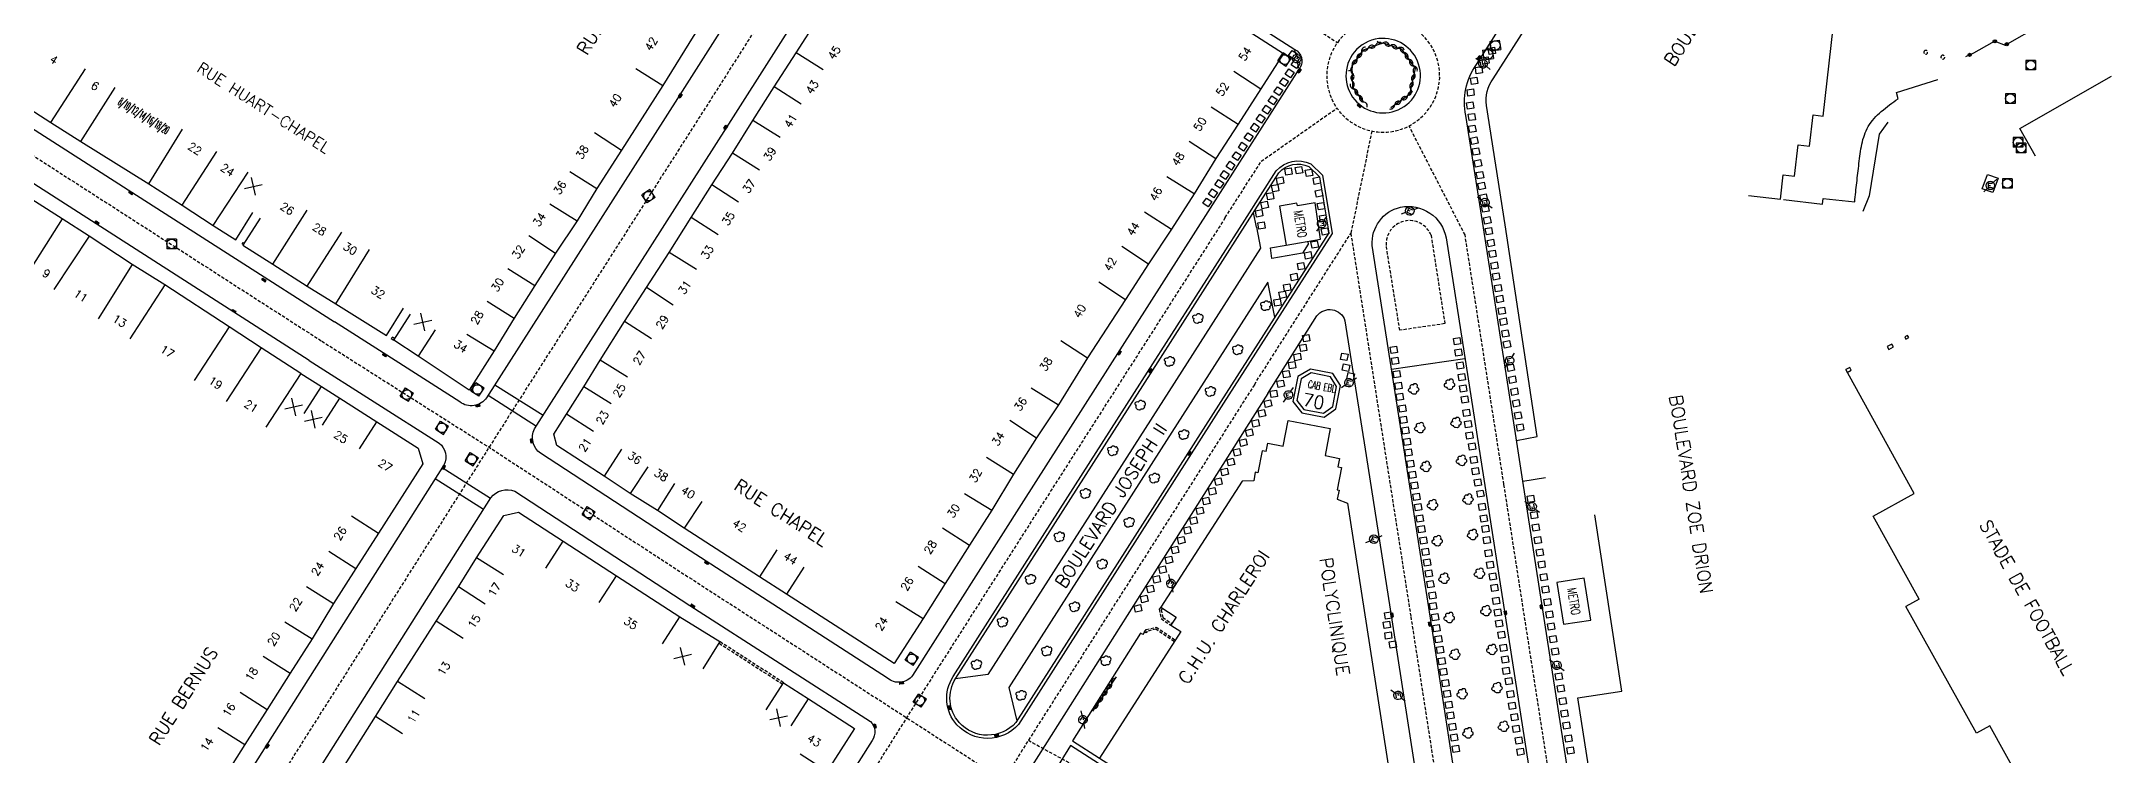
# Model space of a CAD drawing. Header units: millimetres. Extents: x 155000 to 156001, y 122000 to 123001.
# Drawn here: x 155676.6 to 156000, y 122590.5 to 122702 of the extents above; entities that cross this region are included whole.
import ezdxf
from ezdxf.enums import TextEntityAlignment as Align

# ---------------------------------------------------------------- set-up
doc = ezdxf.new("R2010")
doc.units = ezdxf.units.MM
doc.linetypes.add('DASHED', pattern=[0.75, 0.5, -0.25])
doc.layers.get('0').update_dxf_attribs({"linetype": 'CONTINUOUS'})
for name, color, linetype in [('W0001', 6, 'DASHED'), ('W0008', 7, 'CONTINUOUS'), ('W0100', 7, 'CONTINUOUS'), ('W0112', 1, 'DASHED'), ('W0300', 7, 'CONTINUOUS'), ('W0310', 3, 'CONTINUOUS'), ('W0322', 7, 'CONTINUOUS'), ('W0334', 7, 'CONTINUOUS'), ('W0400', 7, 'CONTINUOUS'), ('W0420', 7, 'CONTINUOUS'), ('W0471', 7, 'CONTINUOUS'), ('W0984', 7, 'CONTINUOUS'), ('W0989', 7, 'CONTINUOUS'), ('W0991', 7, 'CONTINUOUS'), ('W1102', 7, 'CONTINUOUS')]:
    doc.layers.add(name, color=color, linetype=linetype)
doc.styles.get("Standard").update_dxf_attribs({"font": 'romans.shx', "width": 0.85})

# ---------------------------------------------------------------- blocks, each defined once
blk = doc.blocks.new('T300')
for p, q in [((-0.8, 0.51), (-0.86, 0.34)), ((-0.86, 0.34), (-0.86, 0.17)), ((-0.86, 0.17), (-0.74, 0.06)), ((-0.69, 0.63), (-0.8, 0.51)), ((-0.8, -0.06), (-0.74, 0.06)), ((-0.74, 0.06), (-0.69, 0.11)), ((-0.57, 0.69), (-0.69, 0.63)), ((-0.46, 0.69), (-0.57, 0.69)), ((-0.29, 0.63), (-0.46, 0.69)), ((-0.29, 0.63), (-0.17, 0.74)), ((-0.23, 0.57), (-0.29, 0.63)), ((-0.17, 0.74), (-0.06, 0.8)), ((-0.06, 0.8), (0.06, 0.8)), ((0.06, 0.8), (0.23, 0.74)), ((0.23, 0.74), (0.34, 0.63)), ((0.34, 0.63), (0.4, 0.51)), ((0.46, 0.46), (0.34, 0.46)), ((0.4, 0.51), (0.4, 0.46)), ((0.57, 0.4), (0.46, 0.46)), ((0.57, 0.4), (0.69, 0.29)), ((0.69, 0.29), (0.74, 0.17)), ((0.74, 0.06), (0.69, -0.17)), ((0.74, 0.17), (0.74, 0.06)), ((-0.8, -0.17), (-0.8, -0.06)), ((-0.8, -0.23), (-0.8, -0.17)), ((-0.74, -0.34), (-0.8, -0.23)), ((-0.69, -0.4), (-0.74, -0.34)), ((-0.51, -0.46), (-0.69, -0.4)), ((-0.4, -0.46), (-0.51, -0.46)), ((-0.4, -0.46), (-0.34, -0.46)), ((-0.34, -0.46), (-0.34, -0.4)), ((-0.34, -0.51), (-0.34, -0.46)), ((-0.29, -0.63), (-0.34, -0.51)), ((-0.17, -0.74), (-0.29, -0.63)), ((-0.06, -0.8), (-0.17, -0.74)), ((0.06, -0.8), (-0.06, -0.8)), ((0.17, -0.74), (0.06, -0.8)), ((0.23, -0.69), (0.17, -0.74)), ((0.29, -0.46), (0.23, -0.46)), ((0.29, -0.63), (0.23, -0.69)), ((0.46, -0.4), (0.29, -0.46)), ((0.34, -0.51), (0.29, -0.63)), ((0.34, -0.51), (0.34, -0.46)), ((0.57, -0.34), (0.46, -0.4)), ((0.63, -0.29), (0.57, -0.34)), ((0.69, -0.17), (0.63, -0.29))]:
    blk.add_line(p, q)
blk = doc.blocks.new('T471')
for p, q in [((-0.333334, 0.333334), (-0.333334, -0.333334)), ((-0.333334, 0.333334), (0.333334, 0.333334)), ((-0.333334, 0), (0, 0)), ((0.500001, 0.500001), (1.000002, 1.000002)), ((-0.500001, -0.500001), (-1.000002, -1.000002)), ((-0.333334, -0.333334), (0.333334, -0.333334))]:
    blk.add_line(p, q)
blk.add_ellipse((0, 0), major_axis=(0.471405, 0.471405), ratio=1, start_param=5.4977871438, end_param=11.780972451)
blk = doc.blocks.new('T400')
for p, q in [((-0.15, 0.3), (0.15, 0.3)), ((-0.15, -0.25), (-0.15, 0.3)), ((-0.15, 0.15), (0.15, 0.15)), ((-0.15, 0), (0.15, 0)), ((0.15, 0.3), (0.15, -0.25)), ((-0.15, -0.15), (0.15, -0.15)), ((-0.15, -0.25), (-0.15, -0.3)), ((-0.15, -0.3), (0.15, -0.3)), ((0.15, -0.3), (0.15, -0.25))]:
    blk.add_line(p, q)
blk = doc.blocks.new('t310o')
at = {"color": 0, "linetype": 'Continuous'}
for centre, start, end in [((-0.5, 0.38), 216.8699, 323.1304), ((0.5, -0.37), 36.8699, 143.1303)]:
    blk.add_arc(centre, 0.625, start, end, dxfattribs=at)
blk = doc.blocks.new('T420')
for p, q in [((0.75, 0.75), (-0.75, 0.75)), ((-0.75, 0.75), (-0.75, -0.75)), ((0.75, 0.75), (0.75, -0.75)), ((0.75, -0.75), (-0.75, -0.75))]:
    blk.add_line(p, q)
blk.add_ellipse((0, 0), major_axis=(-0.53, 0.53), ratio=1, start_param=3.926991, end_param=10.210176)
blk = doc.blocks.new('t322o')
at = {"color": 0, "linetype": 'Continuous'}
for radius in [0.25, 0.15]:
    blk.add_circle((0, 0), radius, dxfattribs=at)
blk = doc.blocks.new('t112o')
at = {"color": 0, "linetype": 'Continuous'}
for p, q in [((-0.5, 0.5), (0.5, 0.5)), ((-0.5, -0.5), (-0.5, 0.5)), ((0.5, 0.5), (0.5, -0.5)), ((0.5, -0.5), (-0.5, -0.5))]:
    blk.add_line(p, q, dxfattribs=at)
blk = doc.blocks.new('t991o')
at = {"color": 0, "linetype": 'Continuous'}
for p, q in [((-1, 1), (1, -1)), ((-1, -1), (1, 1))]:
    blk.add_line(p, q, dxfattribs=at)

msp = doc.modelspace()

# ---------------------------------------------------------------- linework, layer by layer
at = {"layer": 'W0001', "flags": 128}
for points in [[(155839.14, 122783.95), (155818.44, 122751.49), (155809.5, 122737.4), (155780.01, 122691.09), (155749.93, 122643.95), (155743.21, 122633.36), (155715.08, 122588.94), (155684.67, 122540.96), (155669.02, 122516.36), (155651.47, 122488.65), (155633.07, 122459.69), (155610.63, 122424.32), (155599.82, 122407.28), (155592.53, 122395.96), (155558.45, 122342.52), (155525.95, 122291.26), (155518.19, 122279.34), (155496.47, 122245.48), (155488.97, 122233.57), (155469.98, 122204.01)], [(155861.55, 122674.49), (155847.43, 122652.38), (155831.72, 122627.8), (155815.89, 122602.95), (155806.93, 122588.75), (155789.98, 122562.15), (155769.22, 122529.57), (155753.21, 122504.04), (155731.32, 122469.11), (155719.41, 122449.94), (155703.15, 122424.37), (155686.11, 122397.69), (155665.52, 122365.37), (155658.18, 122353.84), (155642.74, 122329.63), (155626.52, 122304.2), (155608.27, 122275.59), (155591.6, 122249.36), (155583.68, 122236.91), (155554.12, 122191.83), (155539.03, 122168.25), (155526.06, 122148.02), (155506.07, 122116.8)], [(155720.44, 122655.22), (155746.57, 122638.65), (155777.15, 122618.76), (155811.79, 122596.44), (155826.89, 122586.71)], [(155866.1, 122648.42), (155853.42, 122628.47), (155831.48, 122593.97), (155822.4, 122579.61), (155813.85, 122566.19), (155796.75, 122539.31), (155782.59, 122517.05), (155768.11, 122494.75), (155746.11, 122459.73), (155738.84, 122448.83), (155717.56, 122415.4), (155700.74, 122389.03), (155680.02, 122356.58), (155671.28, 122342.76), (155649.9, 122309.26), (155619.95, 122262.31), (155605.77, 122240.06), (155597.82, 122227.67), (155568.64, 122181.11), (155553.9, 122158.18), (155541.15, 122138.32), (155524.3, 122112.21)], [(155851.4, 122582.85), (155846.96, 122584.06), (155830.78, 122592.88)]]:
    msp.add_lwpolyline(points, dxfattribs=at)
at = {"layer": 'W0001'}
for points in [[(155518.68, 122784.63), (155597.55, 122734.16), (155649.87, 122700.55), (155720.44, 122655.22)], [(155854.24, 122717.89), (155879.08, 122701.83)], [(155861.55, 122674.49), (155867.19, 122683.3), (155879, 122691.59)], [(155884.45, 122688.01), (155881.17, 122672.04), (155890.54, 122612.21), (155915.05, 122454.78)], [(155932.45, 122457.29), (155921.41, 122528.16), (155918.32, 122547.85), (155905.08, 122632.89), (155899.01, 122671.79), (155890.26, 122688.81)], [(155866.1, 122648.42), (155881.17, 122672.04)]]:
    msp.add_lwpolyline(points, dxfattribs=at)
msp.add_lwpolyline([(155879.37, 122702.2, 5.135664), (155885.16, 122705.41, 0.019028), (155884.49, 122705.31, 0.17504)], format="xyb", close=True, dxfattribs=at)
at = {"layer": 'W0008', "flags": 128}
for points in [[(155785.16, 122756.41), (155771.7, 122765), (155738.61, 122786.1), (155725.02, 122794.73, 0.124), (155722.21, 122795.86, 0.1638), (155718.95, 122794.69, 0.0746), (155718.06, 122793.9), (155683.88, 122750.03), (155651.16, 122708.3, 0.1111), (155650.32, 122706.51, 0.1952), (155651.13, 122704.1, 0.0826), (155652.25, 122703.11), (155691.5, 122677.99), (155722.41, 122658.24)], [(155718.47, 122652.19), (155648.4, 122697.11, 0.298515), (155643.05, 122696.58), (155624.63, 122667.56)]]:
    msp.add_lwpolyline(points, format="xyb", dxfattribs=at)
at = {"layer": 'W0008'}
for points in [[(155907.01, 122640.13), (155901.87, 122672.88), (155899.15, 122690.42, -0.210378), (155900.78, 122698.39), (155902.08, 122700.42), (155922.42, 122732.41), (155931.62, 122746.87), (155938.49, 122757.64), (155945.24, 122768.12), (155954.06, 122782.08, -0.198878), (155957.55, 122784.88, -0.294979), (155965.08, 122783.8), (155992.55, 122760), (156000, 122753.5)], [(155785.16, 122756.41), (155804.93, 122743.95, -0.408388), (155805.75, 122739.82), (155775.99, 122693.11), (155746.18, 122646.38, -0.428517), (155741.99, 122645.72), (155730, 122653.41), (155722.41, 122658.24)], [(155859.22, 122675.98), (155845.09, 122653.87), (155830.05, 122630.28), (155812.71, 122603.03, -0.427744), (155808.8, 122602.6), (155776.36, 122623.54), (155754.62, 122637.72, -0.384475), (155753.67, 122641.51), (155784.02, 122689.07), (155813.25, 122734.98, -0.443312), (155817.56, 122735.87), (155839.91, 122721.57), (155851.7, 122714.04)], [(155851.7, 122714.04), (155872.44, 122700.74, -0.425501), (155873.23, 122697.86), (155872.69, 122697.07), (155859.22, 122675.98)], [(155948.73, 122677.34), (155954.84, 122676.61), (155954.93, 122677.46), (155959.87, 122676.97, -0.0006), (155960.2, 122679.93, -0.0017), (155960.54, 122682.94, -0.0244), (155961, 122685.96, -0.0768), (155962, 122688.72, -0.0833), (155964.03, 122691.07, -0.0248), (155966.66, 122693.06), (155966.42, 122694.02), (155972.85, 122696.08), (155972.85, 122696.08)], [(155948.73, 122677.34), (155954.84, 122676.61), (155954.93, 122677.46), (155959.87, 122676.97, -0.0006), (155960.2, 122679.93, -0.0017), (155960.54, 122682.94, -0.0244), (155961, 122685.96, -0.0768), (155962, 122688.72, -0.0833), (155964.03, 122691.07, -0.0248), (155966.66, 122693.06), (155966.42, 122694.02), (155972.85, 122696.08), (155972.85, 122696.08)], [(155864.59, 122674.09), (155869.53, 122681.81, -0.343639), (155874.9, 122682.88), (155876.77, 122681.1), (155878.28, 122672), (155871.29, 122661.13)], [(155917.91, 122455.72), (155909.73, 122508.28), (155905.27, 122536.73), (155902.16, 122556.77), (155901.55, 122560.55), (155893.89, 122610.33), (155884.51, 122670.14, -0.367819), (155888.95, 122676.14, -0.417263), (155896.05, 122671.33), (155905.26, 122612.35), (155913.08, 122562.27), (155913.63, 122558.63), (155920.67, 122513.57), (155928.6, 122462.66), (155929.52, 122456.63)], [(155871.29, 122661.13), (155861.29, 122645.54), (155829.25, 122595.38, -0.447383), (155819.65, 122595.33, -0.341393), (155819.06, 122602.86), (155833.4, 122625.32), (155849.43, 122650.37), (155864.59, 122674.09)], [(155868.22, 122647.05), (155875.87, 122659.15, -0.608816), (155880.26, 122658.41), (155883.57, 122637.37), (155887.55, 122611.74), (155893.75, 122571.79), (155894, 122570.22), (155899.18, 122537.3), (155903.81, 122507.45), (155912.2, 122453.85)], [(155718.47, 122652.19), (155738.78, 122639.28, -0.346328), (155739.56, 122635.96), (155712.08, 122592.59), (155680.86, 122543.31, -0.431613), (155676.4, 122542.29), (155644.38, 122562.84), (155619.18, 122579.03)], [(155868.22, 122647.05), (155848.24, 122615.52), (155830.43, 122587.4), (155816.04, 122564.79), (155798.92, 122537.82), (155769.18, 122490.89, 0.178866), (155768.19, 122487.92), (155768.55, 122484.41, 0.237477), (155769.57, 122482.28), (155778.83, 122476.18), (155805.1, 122459.2), (155846.39, 122432.45), (155874.32, 122414.33)], [(156000, 122553.93), (155992.65, 122552.8), (155952.27, 122546.6), (155946.38, 122545.69), (155928.91, 122542.96, -0.444089), (155921.25, 122548.31), (155916.96, 122576.09), (155908.03, 122633.35), (155907.01, 122640.13)], [(155747.72, 122500.53, -0.418723), (155742.73, 122499.68), (155717.69, 122515.78), (155689.76, 122533.7, -0.405571), (155688.48, 122538.61), (155718.07, 122585.29), (155746.85, 122630.75, -0.342547), (155750.6, 122631.78), (155777.94, 122613.97), (155806.15, 122595.84, -0.361087), (155806.4, 122592.87), (155787.79, 122563.55), (155747.72, 122500.53)]]:
    msp.add_lwpolyline(points, format="xyb", dxfattribs=at)
msp.add_lwpolyline([(155881.7, 122700.31, 5.135664), (155885.52, 122702.43, 0.194717)], format="xyb", close=True, dxfattribs=at)
for points in [[(155965.03, 122689.37), (155963.67, 122687.51), (155962.11, 122677.91), (155961.16, 122675.47)], [(155851.83, 122584.58), (155847.43, 122585.67), (155837.38, 122592.09), (155834.8, 122587.88), (155844.19, 122583.14), (155850.98, 122581.12)]]:
    msp.add_lwpolyline(points, dxfattribs=at)
at = {"layer": 'W0100'}
for points in [[(155782.85, 122756.14), (155788.05, 122752.97), (155793.26, 122749.67), (155804.11, 122742.79), (155800.26, 122736.88), (155796.72, 122731.33), (155793.21, 122726.02), (155789.84, 122720.38), (155786.62, 122715.48), (155782.79, 122709.51), (155778.47, 122702.77), (155773.73, 122695.12), (155767.23, 122685.05), (155763.42, 122679.03), (155760.33, 122674.02), (155756.93, 122668.94), (155753.72, 122663.89), (155750.51, 122658.8), (155747.35, 122653.7), (155743.44, 122647.58), (155735.47, 122652.85), (155731.69, 122655.35), (155734.31, 122659.42)], [(155943.31, 122677.95), (155948.27, 122677.39), (155948.7, 122681.2), (155950.49, 122680.99), (155951.04, 122685.86), (155952.83, 122685.66), (155953.38, 122690.53), (155954.95, 122690.35), (155959.25, 122728.53), (155933.32, 122731.52), (155926.69, 122721.17), (155930.9, 122718.47)], [(155848.25, 122708.51), (155850.93, 122712.73), (155856.1, 122709.46), (155858.16, 122708.13), (155870.63, 122700.09), (155867.09, 122694.61), (155863.55, 122689.08), (155860.11, 122683.72), (155856.7, 122678.23), (155852.45, 122680.86)], [(155856.7, 122678.23), (155853.14, 122672.7), (155849.58, 122667.3), (155846, 122661.74), (155840.05, 122652.61), (155835.49, 122645.29), (155832.09, 122640.11), (155828.5, 122634.43), (155825.11, 122628.83), (155821.62, 122623.37), (155817.81, 122617.4), (155814.35, 122611.93), (155809.82, 122604.91), (155793.03, 122615.74), (155788.83, 122618.45), (155777.04, 122626.02), (155772.86, 122628.77), (155768.61, 122631.45), (155764.53, 122634.16), (155757.15, 122638.92), (155756.7, 122640.71), (155758.68, 122643.81), (155761.37, 122648.06), (155763.94, 122652.27), (155767.72, 122658.28), (155771.14, 122663.6), (155774.72, 122669.04), (155778.12, 122674.5), (155781.35, 122679.63), (155784.59, 122684.57), (155787.79, 122689.68), (155791.12, 122694.91), (155794.55, 122700.24), (155798.01, 122705.63)], [(155717.15, 122650.17), (155710.99, 122654.19), (155705.95, 122657.47), (155695.93, 122663.98), (155690.83, 122667.17), (155684.1, 122671.61), (155679.88, 122674.29), (155675.7, 122676.96), (155648.63, 122694.32), (155646.33, 122690.66), (155646.75, 122690.4), (155646.21, 122689.57), (155644.97, 122690.35), (155643.25, 122687.6), (155644.49, 122686.82), (155643.96, 122686), (155643.53, 122686.3), (155643.23, 122685.86), (155646.98, 122683.29), (155647.7, 122682.8), (155647.52, 122682.54), (155646.8, 122683.03), (155644.58, 122679.79), (155648.7, 122676.96)], [(155988.14, 122684.08), (155985.67, 122688.43), (156000, 122696.56)], [(155717.15, 122650.17), (155720.41, 122648.14), (155723.24, 122646.31), (155729.02, 122642.61), (155735.51, 122638.49), (155736.22, 122636.09), (155729.28, 122625.25), (155725.75, 122619.75), (155722.28, 122614.25), (155718.92, 122608.76), (155715.49, 122603.39), (155711.91, 122597.74), (155708.42, 122592.24), (155705.03, 122586.92), (155701.39, 122581.28), (155697.92, 122575.71), (155695.18, 122571.29), (155692.36, 122566.87), (155689.54, 122562.46), (155686.69, 122557.98), (155683.91, 122553.5), (155679.43, 122546.52), (155677.25, 122546.03), (155672.76, 122548.89)], [(155969.92, 122614.94), (155962.75, 122627.91), (155969.16, 122631.46), (155958.48, 122650.78)], [(155867.94, 122637.98), (155868.19, 122639.28), (155870.59, 122638.81), (155871.38, 122642.85), (155877.96, 122641.56), (155877.14, 122637.35), (155879.41, 122636.91), (155879.15, 122635.58), (155879.73, 122635.47), (155879.05, 122632.01), (155879.37, 122631.95), (155879.04, 122630.53), (155880.66, 122629.91), (155887.63, 122585.02), (155882.69, 122584.25)], [(155867.94, 122637.98), (155867.32, 122638.1), (155866.65, 122634.68), (155866.21, 122634.77), (155866.01, 122633.39), (155864.21, 122633.37), (155851.48, 122613.7), (155853.89, 122612.14), (155853.07, 122610.87), (155854.6, 122609.89), (155841.91, 122590.13), (155849.83, 122585.08), (155852.16, 122588.74)], [(155705.01, 122549.65), (155700.75, 122552.26), (155704.11, 122557.76), (155707.33, 122562.61), (155710.57, 122567.75), (155717.74, 122579.1), (155728.84, 122596.61), (155732.29, 122602.07), (155738.31, 122611.51), (155741.77, 122616.86), (155744.59, 122621.39), (155748.85, 122628), (155751.18, 122628.52), (155758.16, 122623.97), (155766.47, 122618.6), (155776.38, 122612.17), (155782.6, 122608.31), (155779.96, 122604.06)], [(155969.92, 122614.94), (155967.86, 122613.79)], [(156000, 122576.29), (155994.65, 122585.85), (155988.19, 122582.23), (155980.96, 122595.16), (155978.89, 122594.01), (155967.86, 122613.79)], [(155789.85, 122597.69), (155792.56, 122601.9), (155796.45, 122599.38), (155803.63, 122594.76), (155799.4, 122588.12), (155795.6, 122582.44), (155792.36, 122577.29), (155789.24, 122572.37), (155785.93, 122567.19), (155782.74, 122562), (155778.06, 122554.82), (155773.87, 122557.56)]]:
    msp.add_lwpolyline(points, dxfattribs=at)
at = {"layer": 'W0100', "flags": 128}
for points in [[(155672.55, 122698.86), (155669.85, 122694.65), (155678.14, 122689.32), (155682.81, 122686.38), (155693.41, 122679.79), (155698.63, 122676.42), (155703.45, 122673.25), (155707.02, 122671.03), (155709.66, 122675.28)], [(155710.82, 122674.43), (155708.13, 122670.21), (155712.8, 122667.23), (155718.16, 122663.79), (155722.64, 122661.02)], [(155722.64, 122661.02), (155730.55, 122656.11), (155733.19, 122660.36)]]:
    msp.add_lwpolyline(points, dxfattribs=at)
at = {"layer": 'W0100'}
for points in [[(155871.08, 122670.21), (155876.45, 122671.14), (155875.58, 122676.83), (155872.82, 122676.35), (155872.75, 122676.74), (155870.03, 122676.27)], [(155878.34, 122644.99), (155878.95, 122648.16), (155878, 122649.65), (155874.95, 122650.25), (155873.4, 122649.35), (155872.74, 122645.97), (155873.85, 122644.55), (155876.9, 122643.96)], [(155917.64, 122618.2), (155913.34, 122617.54), (155914.37, 122611.02), (155918.67, 122611.68)]]:
    msp.add_lwpolyline(points, close=True, dxfattribs=at)
at = {"layer": 'W0100', "flags": 128}
for points in [[(155968.31, 122655.76), (155968.12, 122656.11), (155967.68, 122655.87), (155967.88, 122655.52)], [(155965.91, 122654.32), (155965.67, 122654.76), (155964.97, 122654.37), (155965.21, 122653.93)], [(155959.33, 122650.68), (155959.09, 122651.12), (155958.48, 122650.78), (155958.72, 122650.34)]]:
    msp.add_lwpolyline(points, close=True, dxfattribs=at)
at = {"layer": 'W0112'}
for points in [[(155970.82, 122700.56, 6.681405), (155970.99, 122700.6, 0.149669)], [(155973.49, 122699.8, 6.681405), (155973.66, 122699.84, 0.149669)], [(155895.85, 122657.95), (155888.82, 122656.91), (155886.71, 122670.08, -0.861317), (155893.7, 122671.76)]]:
    msp.add_lwpolyline(points, format="xyb", close=True, dxfattribs=at)
for points in [[(155708.17, 122670.28), (155708, 122670.42), (155708.15, 122670.61), (155708.31, 122670.49)], [(155731.85, 122655.6), (155731.46, 122655.86), (155731.29, 122655.61), (155731.69, 122655.35)], [(155851.48, 122613.7), (155851.21, 122613.37), (155851.55, 122611.9), (155853.07, 122610.87)], [(155851.73, 122613.54), (155851.54, 122613.3), (155851.82, 122612.08), (155853.23, 122611.12)], [(155853.59, 122608.32), (155850.71, 122610.25), (155849.36, 122609.94), (155849.18, 122609.69), (155848.93, 122609.86), (155849.18, 122610.21), (155850.77, 122610.57), (155853.75, 122608.57)]]:
    msp.add_lwpolyline(points, dxfattribs=at)
at = {"layer": 'W0112', "flags": 128}
for points in [[(155792.4, 122601.64), (155782.44, 122608.05)], [(155792.56, 122601.9), (155782.6, 122608.31)]]:
    msp.add_lwpolyline(points, dxfattribs=at)
at = {"layer": 'W0310'}
for points in [[(155883.14, 122692.56), (155881.48, 122694.84), (155881.37, 122698.19), (155883.17, 122700.69), (155886.15, 122701.8), (155889.11, 122700.78), (155891.23, 122697.78), (155890.32, 122693.73), (155887.41, 122691.63)], [(155844.52, 122602.81), (155840.84, 122597.47)]]:
    msp.add_lwpolyline(points, dxfattribs=at)
at = {"layer": 'W0322'}
msp.add_lwpolyline([(155977.23, 122699.62), (155978.5, 122700.21), (155981.34, 122701.84), (155981.75, 122702.02), (155983.36, 122701.4), (155989.07, 122704.65), (155989.6, 122706.5), (155995.93, 122710.16), (156000, 122712.51)], dxfattribs=at)
at = {"layer": 'W0334'}
for points in [[(155907.07, 122639.72), (155910.3, 122640.33), (155905.29, 122673.37), (155902.37, 122692.02, -0.197769), (155903.4, 122696.15), (155926.92, 122733.02), (155927.65, 122734.18), (155928.57, 122735.68, -0.175755), (155931.05, 122737.65, -0.121196), (155932.27, 122737.75), (155942.32, 122736.54)], [(155865.01, 122673.82), (155869.93, 122681.51, -0.336089), (155874.61, 122682.46), (155876.3, 122680.85), (155877.76, 122672.11), (155870.87, 122661.41)], [(155870.87, 122661.41), (155860.87, 122645.81), (155828.85, 122595.68, -0.445454), (155820.02, 122595.67, -0.341534), (155819.48, 122602.59), (155833.82, 122625.05), (155849.86, 122650.1), (155865.01, 122673.82)]]:
    msp.add_lwpolyline(points, format="xyb", dxfattribs=at)
for points in [[(155981.47, 122678.41), (155979.79, 122679), (155980.62, 122681.25), (155982.29, 122680.66)], [(155878.85, 122644.66), (155879.56, 122648.28), (155878.35, 122650.17), (155874.85, 122650.85), (155872.89, 122649.71), (155872.13, 122645.82), (155873.53, 122644.03), (155877.03, 122643.36)]]:
    msp.add_lwpolyline(points, close=True, dxfattribs=at)
for points in [[(155866.45, 122672.99), (155865.96, 122675.31)], [(155866.45, 122672.99), (155867.07, 122669.74), (155824.47, 122603.2), (155819.42, 122602.49)], [(155874.44, 122670.79), (155874.49, 122670.36), (155873.6, 122668.93), (155868.85, 122668.11), (155868.61, 122669.76), (155871.08, 122670.21)], [(155869.29, 122658.95), (155868.19, 122664.44), (155851.53, 122638.41), (155827.73, 122601.16), (155829.02, 122595.96)], [(155887.54, 122650.83), (155898.99, 122652.52)], [(155746.45, 122646.79), (155753.95, 122641.95)], [(155747.49, 122648.42), (155755.03, 122643.65)], [(155745.72, 122628.96), (155738.15, 122633.74)], [(155746.79, 122630.66), (155739.24, 122635.45)], [(155911.56, 122633.89), (155908.04, 122633.31)], [(155951.32, 122548.85), (155926.26, 122568.94), (155921.54, 122568.21), (155916.63, 122599.56), (155923.49, 122600.56), (155919.26, 122628.13)], [(155848.93, 122609.86), (155848.67, 122609.42), (155848.34, 122609.63), (155837.71, 122592.82), (155841.91, 122590.13)]]:
    msp.add_lwpolyline(points, dxfattribs=at)
at = {"layer": 'W1102'}
for p, q in [((155678.14, 122689.32), (155683.55, 122697.74)), ((155769.48, 122697.76), (155773.73, 122695.12)), ((155798.76, 122697.55), (155794.55, 122700.24)), ((155682.81, 122686.38), (155688.15, 122694.83)), ((155795.33, 122692.2), (155791.12, 122694.91)), ((155862.89, 122697.33), (155867.09, 122694.61)), ((155859.34, 122691.78), (155863.55, 122689.08)), ((155693.41, 122679.79), (155698.69, 122688.28)), ((155792.01, 122687), (155787.79, 122689.68)), ((155698.63, 122676.42), (155704.05, 122684.82)), ((155763.03, 122687.76), (155767.23, 122685.05)), ((155788.82, 122681.91), (155784.59, 122684.57)), ((155855.9, 122686.42), (155860.11, 122683.72)), ((155703.45, 122673.25), (155708.94, 122681.61)), ((155759.2, 122681.71), (155763.42, 122679.03)), ((155785.54, 122676.89), (155781.35, 122679.63)), ((155712.8, 122667.23), (155718.18, 122675.66)), ((155756.07, 122676.65), (155760.33, 122674.02)), ((155848.94, 122675.42), (155853.14, 122672.7)), ((155679.88, 122674.29), (155674.52, 122665.84)), ((155684.1, 122671.61), (155678.59, 122663.26)), ((155718.16, 122663.79), (155723.56, 122672.21)), ((155752.78, 122671.72), (155756.93, 122668.94)), ((155782.35, 122671.83), (155778.12, 122674.5)), ((155722.64, 122661.02), (155727.9, 122669.53)), ((155778.96, 122666.39), (155774.72, 122669.04)), ((155845.41, 122670.04), (155849.58, 122667.3)), ((155690.83, 122667.17), (155685.53, 122658.69)), ((155749.5, 122666.57), (155753.72, 122663.89)), ((155695.93, 122663.98), (155690.48, 122655.59)), ((155775.32, 122660.85), (155771.14, 122663.6)), ((155841.8, 122664.45), (155846, 122661.74)), ((155746.28, 122661.47), (155750.51, 122658.8)), ((155705.95, 122657.47), (155700.5, 122649.08)), ((155743.1, 122656.33), (155747.35, 122653.7)), ((155771.92, 122655.57), (155767.72, 122658.28)), ((155710.99, 122654.19), (155705.52, 122645.82)), ((155768.17, 122649.61), (155763.94, 122652.27)), ((155835.86, 122655.34), (155840.05, 122652.61)), ((155717.15, 122650.17), (155711.69, 122641.8)), ((155717.69, 122643.94), (155720.41, 122648.14)), ((155720.54, 122642.11), (155723.24, 122646.31)), ((155765.63, 122645.45), (155761.37, 122648.06)), ((155831.25, 122647.93), (155835.49, 122645.29)), ((155726.33, 122638.4), (155729.02, 122642.61)), ((155762.9, 122641.13), (155758.68, 122643.81)), ((155827.91, 122642.86), (155832.09, 122640.11)), ((155767.24, 122638.36), (155764.53, 122634.16)), ((155824.27, 122637.1), (155828.5, 122634.43)), ((155771.38, 122635.62), (155768.61, 122631.45)), ((155775.52, 122633), (155772.86, 122628.77)), ((155779.79, 122630.2), (155777.04, 122626.02)), ((155820.83, 122631.42), (155825.11, 122628.83)), ((155725.07, 122627.94), (155729.28, 122625.25)), ((155755.43, 122619.78), (155758.16, 122623.97)), ((155817.41, 122626.06), (155821.62, 122623.37)), ((155721.54, 122622.46), (155725.75, 122619.75)), ((155748.84, 122618.74), (155744.59, 122621.39)), ((155791.53, 122622.65), (155788.83, 122618.45)), ((155795.74, 122619.94), (155793.03, 122615.74)), ((155813.59, 122620.09), (155817.81, 122617.4)), ((155718.05, 122616.91), (155722.28, 122614.25)), ((155745.97, 122614.14), (155741.77, 122616.86)), ((155763.76, 122614.4), (155766.47, 122618.6)), ((155810.12, 122614.6), (155814.35, 122611.93)), ((155714.65, 122611.38), (155718.92, 122608.76)), ((155742.52, 122608.82), (155738.31, 122611.51)), ((155773.66, 122607.97), (155776.38, 122612.17)), ((155711.27, 122606.07), (155715.49, 122603.39)), ((155736.52, 122599.4), (155732.29, 122602.07)), ((155707.68, 122600.42), (155711.91, 122597.74)), ((155793.74, 122595.18), (155796.45, 122599.38)), ((155704.2, 122594.92), (155708.42, 122592.24)), ((155733.06, 122593.93), (155728.84, 122596.61)), ((155795.17, 122590.8), (155799.4, 122588.12))]:
    msp.add_line(p, q, dxfattribs=at)
msp.add_lwpolyline([(155738.13, 122656.97), (155735.47, 122652.85)], dxfattribs=at)

# ---------------------------------------------------------------- block references
at = {"layer": 'W0112'}
for p, rotation in [((155903.18, 122700.55), 98.63229432125772), ((155871.61, 122697.02), 235.604543569597), ((155872.15, 122699.91), 235.604543569597), ((155872.55, 122698.46), 235.604543569597), ((155901.19, 122697.52), 98.63229432125772), ((155902.2, 122699.02), 98.63229432125772), ((155869.83, 122694.24), 235.604543569597), ((155870.74, 122695.64), 235.604543569597), ((155899.89, 122694.04), 98.63229432125772), ((155900.43, 122695.85), 98.63229432125772), ((155868.04, 122691.36), 235.604543569597), ((155868.96, 122692.8), 235.604543569597), ((155899.83, 122692), 98.63229432125772), ((155866.18, 122688.53), 235.604543569597), ((155867.08, 122689.94), 235.604543569597), ((155900.07, 122690.2), 98.63229432125772), ((155900.16, 122688.35), 10.6500993644652), ((155863.34, 122684.09), 235.604543569597), ((155864.3, 122685.57), 235.604543569597), ((155865.22, 122687.06), 235.604543569597), ((155900.47, 122686.5), 10.6500993644652), ((155900.73, 122684.82), 10.6500993644652), ((155861.47, 122681.15), 235.604543569597), ((155862.38, 122682.61), 235.604543569597), ((155871.42, 122681.7), 189.875026507195), ((155873.07, 122681.91), 189.875026507195), ((155874.64, 122681.5), 189.875026507195), ((155901.04, 122682.97), 10.6500993644652), ((155901.35, 122681.13), 10.6500993644652), ((155859.65, 122678.28), 235.604543569597), ((155860.63, 122679.77), 235.604543569597), ((155868.59, 122677.84), 189.875026507195), ((155869.37, 122679.09), 189.875026507195), ((155870.14, 122680.27), 189.875026507195), ((155875.85, 122680.26), 189.875026507195), ((155876.2, 122678.29), 189.875026507195), ((155901.61, 122679.44), 10.6500993644652), ((155901.92, 122677.6), 10.6500993644652), ((155858.76, 122676.86), 235.604543569597), ((155866.84, 122675.16), 189.875026507195), ((155867.71, 122676.47), 189.875026507195), ((155876.51, 122676.29), 189.875026507195), ((155876.84, 122674.35), 189.875026507195), ((155902.17, 122675.91), 10.6500993644652), ((155867.22, 122673.28), 189.875026507195), ((155877.14, 122672.35), 189.875026507195), ((155902.49, 122674.07), 10.6500993644652), ((155902.74, 122672.38), 10.6500993644652), ((155874.5, 122668.61), 10.22299803850501), ((155875.52, 122670.3), 10.22299803850501), ((155903.05, 122670.54), 10.6500993644652), ((155903.31, 122668.85), 10.6500993644652), ((155872.32, 122665.23), 10.22299803850501), ((155873.4, 122666.91), 10.22299803850501), ((155903.62, 122667.01), 10.6500993644652), ((155903.87, 122665.32), 10.6500993644652), ((155870.53, 122662.46), 10.22299803850501), ((155871.23, 122663.6), 10.22299803850501), ((155904.19, 122663.48), 10.6500993644652), ((155904.44, 122661.79), 10.6500993644652), ((155869.72, 122661.24), 10.22299803850501), ((155904.75, 122659.94), 10.6500993644652), ((155905.01, 122658.26), 10.6500993644652), ((155874.21, 122655.67), 10.22299803850501), ((155897.78, 122655.19), 9.023170729076654), ((155905.32, 122656.41), 10.6500993644652), ((155872.84, 122652.75), 10.22299803850501), ((155873.74, 122654.18), 10.22299803850501), ((155880.15, 122652.77), 348.908778251653), ((155887.9, 122653.87), 9.023170729076654), ((155888.09, 122652.13), 9.023170729076654), ((155897.97, 122653.45), 9.023170729076654), ((155905.57, 122654.73), 10.6500993644652), ((155870.21, 122648.57), 10.22299803850501), ((155871.1, 122650.05), 10.22299803850501), ((155872.01, 122651.46), 10.22299803850501), ((155880.42, 122651.08), 348.908778251653), ((155881.14, 122649.71), 348.908778251653), ((155888.37, 122650.08), 9.023170729076654), ((155898.25, 122651.4), 9.023170729076654), ((155898.5, 122649.58), 9.023170729076654), ((155906.15, 122651.06), 10.6500993644652), ((155906.43, 122649.21), 10.6500993644652), ((155868.23, 122645.48), 192.6300223863799), ((155869.15, 122647), 10.22299803850501), ((155888.63, 122648.26), 9.023170729076654), ((155888.82, 122646.52), 9.023170729076654), ((155898.7, 122647.84), 9.023170729076654), ((155898.99, 122646.1), 9.023170729076654), ((155906.74, 122647.33), 10.6500993644652), ((155907.01, 122645.5), 10.6500993644652), ((155866.3, 122642.4), 192.6300223863799), ((155867.28, 122643.96), 192.6300223863799), ((155889.24, 122644.68), 9.023170729076654), ((155889.42, 122642.93), 9.023170729076654), ((155899.26, 122644.05), 9.023170729076654), ((155899.52, 122642.24), 9.023170729076654), ((155907.3, 122643.61), 10.6500993644652), ((155864.37, 122639.39), 192.6300223863799), ((155865.34, 122640.91), 192.6300223863799), ((155889.7, 122641.27), 9.023170729076654), ((155889.96, 122639.52), 9.023170729076654), ((155899.71, 122640.5), 9.023170729076654), ((155900.1, 122638.76), 9.023170729076654), ((155907.62, 122641.75), 10.6500993644652), ((155862.44, 122636.33), 192.6300223863799), ((155863.41, 122637.85), 192.6300223863799), ((155890.2, 122637.84), 9.023170729076654), ((155890.51, 122636.09), 9.023170729076654), ((155900.37, 122636.71), 9.023170729076654), ((155860.5, 122633.27), 192.6300223863799), ((155861.47, 122634.81), 192.6300223863799), ((155890.82, 122634.34), 9.023170729076654), ((155891.1, 122632.68), 9.023170729076654), ((155891.1, 122632.68), 9.023170729076654), ((155900.63, 122634.9), 9.023170729076654), ((155901.01, 122633.15), 9.023170729076654), ((155858.58, 122630.26), 192.6300223863799), ((155859.53, 122631.77), 192.6300223863799), ((155891.41, 122630.93), 9.023170729076654), ((155891.69, 122629.28), 9.023170729076654), ((155901.4, 122631.41), 9.023170729076654), ((155901.67, 122629.37), 9.023170729076654), ((155909.31, 122630.59), 98.7245021262339), ((155856.63, 122627.21), 192.6300223863799), ((155857.61, 122628.73), 192.6300223863799), ((155891.96, 122627.53), 9.023170729076654), ((155892.19, 122625.85), 9.023170729076654), ((155901.93, 122627.55), 9.023170729076654), ((155902.22, 122625.91), 9.023170729076654), ((155909.8, 122628.03), 98.933365824327), ((155910.09, 122626.13), 98.933365824327), ((155853.73, 122622.62), 192.6300223863799), ((155854.7, 122624.15), 192.6300223863799), ((155855.67, 122625.69), 192.6300223863799), ((155892.5, 122624.1), 9.023170729076654), ((155902.41, 122624.17), 9.023170729076654), ((155910.4, 122624.14), 98.933365824327), ((155851.79, 122619.56), 192.6300223863799), ((155852.77, 122621.08), 192.6300223863799), ((155892.82, 122622.35), 9.023170729076654), ((155893.09, 122620.69), 9.023170729076654), ((155902.69, 122622.12), 9.023170729076654), ((155902.94, 122620.3), 9.023170729076654), ((155910.69, 122622.24), 98.933365824327), ((155910.98, 122620.35), 98.933365824327), ((155849.87, 122616.52), 192.6300223863799), ((155850.83, 122618.04), 192.6300223863799), ((155893.36, 122618.94), 9.023170729076654), ((155893.59, 122617.26), 9.023170729076654), ((155903.33, 122618.47), 9.023170729076654), ((155903.62, 122616.73), 9.023170729076654), ((155911.3, 122618.36), 98.933365824327), ((155911.58, 122616.46), 98.933365824327), ((155847.92, 122613.49), 192.6300223863799), ((155848.91, 122614.99), 192.6300223863799), ((155893.91, 122615.51), 9.023170729076654), ((155894.05, 122613.86), 9.023170729076654), ((155903.89, 122614.68), 9.023170729076654), ((155904.15, 122612.86), 9.023170729076654), ((155911.9, 122614.47), 98.933365824327), ((155886.8, 122610.96), 278.820865162826), ((155887.02, 122612.41), 278.820865162826), ((155894.32, 122612.11), 9.023170729076654), ((155894.55, 122610.43), 9.023170729076654), ((155894.55, 122610.43), 9.023170729076654), ((155904.34, 122611.12), 9.023170729076654), ((155912.19, 122612.57), 98.933365824327), ((155912.47, 122610.67), 98.933365824327), ((155887.03, 122609.28), 278.820865162826), ((155887.73, 122607.85), 278.820865162826), ((155894.87, 122608.68), 9.023170729076654), ((155895.14, 122607.02), 9.023170729076654), ((155904.73, 122609.38), 9.023170729076654), ((155905, 122607.33), 9.023170729076654), ((155912.79, 122608.68), 98.933365824327), ((155913.08, 122606.78), 98.933365824327), ((155895.41, 122605.27), 9.023170729076654), ((155895.64, 122603.6), 9.023170729076654), ((155895.64, 122603.6), 9.023170729076654), ((155905.26, 122605.52), 9.023170729076654), ((155905.45, 122603.78), 9.023170729076654), ((155895.96, 122601.85), 9.023170729076654), ((155896.23, 122600.19), 9.023170729076654), ((155905.84, 122602.13), 9.023170729076654), ((155906.11, 122600.09), 9.023170729076654), ((155913.68, 122602.89), 98.933365824327), ((155913.97, 122601), 98.933365824327), ((155896.5, 122598.44), 9.023170729076654), ((155896.73, 122596.76), 9.023170729076654), ((155896.73, 122596.76), 9.023170729076654), ((155906.37, 122598.27), 9.023170729076654), ((155914.29, 122599.01), 98.933365824327), ((155914.57, 122597.11), 98.933365824327), ((155897.05, 122595.01), 9.023170729076654), ((155906.75, 122596.53), 9.023170729076654), ((155907.01, 122594.71), 9.023170729076654), ((155914.86, 122595.21), 98.933365824327), ((155897.32, 122593.35), 9.023170729076654), ((155897.59, 122591.6), 9.023170729076654), ((155907.39, 122592.88), 9.023170729076654), ((155907.68, 122591.14), 9.023170729076654), ((155915.18, 122593.22), 98.933365824327), ((155915.46, 122591.32), 98.933365824327)]:
    msp.add_blockref('t112o', p, dxfattribs=dict(at, rotation=rotation))
at = {"layer": 'W0300'}
for p, rotation in [((155857.22, 122658.73), 237.338441451132), ((155867.82, 122660.72), 237.385259229982), ((155852.79, 122652.03), 237.338441451132), ((155863.43, 122653.84), 237.385259229982), ((155896.58, 122648.39), 278.748168984873), ((155848.21, 122645.2), 237.338441451132), ((155859.17, 122647.32), 237.385259229982), ((155890.97, 122647.66), 278.748168984873), ((155891.94, 122641.61), 278.748168984873), ((155897.59, 122642.42), 278.748168984873), ((155855, 122640.6), 237.385259229982), ((155843.93, 122638.07), 237.44888950739), ((155892.86, 122635.56), 278.748168984873), ((155898.45, 122636.5), 278.748168984873), ((155850.41, 122633.81), 237.44888950739), ((155839.64, 122631.4), 237.44888950739), ((155893.92, 122629.58), 278.748168984873), ((155899.46, 122630.46), 278.748168984873), ((155846.46, 122626.9), 237.44888950739), ((155835.57, 122624.64), 237.44888950739), ((155894.65, 122623.96), 278.748168984873), ((155900.18, 122624.93), 278.748168984873), ((155842.26, 122620.38), 237.44888950739), ((155831.06, 122618.01), 237.44888950739), ((155895.71, 122618.1), 278.748168984873), ((155901.26, 122618.87), 278.748168984873), ((155837.95, 122613.72), 237.44888950739), ((155902.26, 122613.04), 278.748168984873), ((155826.7, 122611.33), 237.44888950739), ((155896.52, 122611.98), 278.748168984873), ((155833.59, 122606.82), 237.429153808105), ((155897.4, 122606.23), 278.748168984873), ((155903.19, 122606.99), 278.748168984873), ((155822.61, 122604.7), 237.44888950739), ((155842.81, 122605.31), 237.44888950739), ((155829.59, 122599.9), 237.429153808105), ((155898.54, 122600.07), 278.748168984873), ((155903.99, 122601.03), 278.748168984873), ((155899.45, 122593.97), 278.748168984873), ((155905.01, 122594.99), 278.748168984873)]:
    msp.add_blockref('T300', p, dxfattribs=dict(at, rotation=rotation))
at = {"layer": 'W0310'}
for p, rotation in [((155882.88, 122700.29), 54.2571602344038), ((155883.88, 122700.95), 20.4867176595122), ((155885.05, 122701.39), 20.4867176595122), ((155886.22, 122701.78), 340.9657387405069), ((155887.4, 122701.37), 340.9657387405069), ((155888.58, 122700.96), 340.9657387405069), ((155889.51, 122700.21), 305.216619800194), ((155881.42, 122698.26), 54.2571602344038), ((155881.41, 122697.02), 91.93031821682315), ((155882.15, 122699.27), 54.2571602344038), ((155890.23, 122699.19), 305.216619800194), ((155890.95, 122698.17), 305.216619800194), ((155891.06, 122697.03), 257.359573385462), ((155881.67, 122694.59), 125.86310704127), ((155881.45, 122695.77), 91.93031821682315), ((155882.4, 122693.57), 125.86310704127), ((155890.03, 122693.51), 215.695919713419), ((155890.52, 122694.59), 257.359573385462), ((155890.79, 122695.81), 257.359573385462), ((155883.14, 122692.56), 125.86310704127), ((155888, 122692.06), 215.695919713419), ((155889.01, 122692.79), 215.695919713419), ((155842.39, 122599.72), 235.399509694163), ((155843.1, 122600.75), 235.399509694163), ((155843.81, 122601.78), 235.399509694163), ((155841.68, 122598.69), 235.399509694163)]:
    msp.add_blockref('t310o', p, dxfattribs=dict(at, rotation=rotation))
at = {"layer": 'W0322'}
for p, rotation in [((155981.75, 122702.02), 24.7369012963484), ((155983.64, 122701.56), 29.6767216548558), ((155977.83, 122699.9), 25.2065632075874)]:
    msp.add_blockref('t322o', p, dxfattribs=dict(at, rotation=rotation))
at = {"layer": 'W0400'}
for p, rotation in [((155873.13, 122697.43), 325.604543569597), ((155901.21, 122699.4), 147.4962411977388), ((155776.43, 122693.53), 327.502395215698), ((155882.5, 122691.97), 48.74086155934391), ((155783.52, 122688.57), 327.502395215698), ((155690.62, 122678.36), 55.00115891291121), ((155685.34, 122673.69), 55.91695667357344), ((155711.41, 122664.76), 57.61190782086101), ((155706.71, 122659.88), 55.82270935770226), ((155730.23, 122653.07), 237.298340938696), ((155845.03, 122653.43), 327.555432262356), ((155849.9, 122650.61), 327.555432262356), ((155744.84, 122645.13), 108.5518425022269), ((155753.22, 122639.62), 188.7435142383131), ((155855.94, 122637.73), 327.385259229982), ((155739.47, 122635.53), 148.7125017850908), ((155780.54, 122620.63), 237.277323961768), ((155778.35, 122613.89), 237.277323961768), ((155910.93, 122613.73), 188.863107019724), ((155887.59, 122612.47), 8.820865162825998), ((155893.51, 122611.06), 8.917416394360016), ((155905.31, 122612.82), 8.876118681882996), ((155810.97, 122601.85), 279.3700797791578), ((155818.48, 122598.03), 12.68711940798196), ((155806.82, 122595.13), 21.42039829973531), ((155711.92, 122592.03), 327.6432524505479), ((155825.88, 122593.65), 103.4409675156711)]:
    msp.add_blockref('T400', p, dxfattribs=dict(at, rotation=rotation))
at = {"layer": 'W0420'}
for p, rotation in [((155902.6, 122699.98), 98.63229432125772), ((155903.73, 122701.36), 98.63229432125772), ((155870.8, 122699.15), 235.604543569597), ((155771.48, 122677.85), 304.167776556028), ((155733.73, 122646.87), 147.634633543835), ((155744.75, 122647.66), 237.397918076703), ((155739.21, 122641.69), 147.634633543835), ((155743.87, 122636.78), 147.634633543835), ((155762.12, 122628.37), 147.277323961768), ((155812.6, 122605.62), 237.140267264619), ((155813.85, 122599.1), 237.140267264619)]:
    msp.add_blockref('T420', p, dxfattribs=dict(at, rotation=rotation))
for p in [(155987.38, 122698.29), (155984.18, 122693.08), (155985.4, 122686.24), (155985.87, 122685.37), (155983.71, 122679.82), (155696.99, 122670.4)]:
    msp.add_blockref('T420', p, dxfattribs=at)
at = {"layer": 'W0471'}
for p, rotation in [((155872.7, 122699.29), 235.604543569597), ((155901.82, 122698.48), 98.63229432125772), ((155890.38, 122675.53), 334.510137346947), ((155902.11, 122676.85), 98.63229432125772), ((155876.62, 122673.54), 189.875026507195), ((155905.96, 122652.19), 10.6500993644652), ((155880.88, 122648.72), 348.908778251653), ((155871.42, 122646.83), 10.22299803850501), ((155909.49, 122629.37), 98.7245021262339), ((155884.78, 122624.3), 339.052913298216), ((155853.07, 122617.39), 237.6300223863799), ((155913.36, 122604.63), 98.77967215189754), ((155888.54, 122599.92), 278.820865162826), ((155839.32, 122596.13), 235.399509694163)]:
    msp.add_blockref('T471', p, dxfattribs=dict(at, rotation=rotation))
msp.add_blockref('T471', (155981.06, 122679.52), dxfattribs=at)
at = {"layer": 'W0991'}
for p, rotation in [((155709.73, 122679.36), 328.0955017706516), ((155736.22, 122658.19), 57.21398393689788), ((155716.06, 122644.96), 57.96329535110569), ((155719.11, 122643.03), 57.21615692751747), ((155776.81, 122606.02), 58.16212076758239), ((155791.8, 122596.44), 57.1607516549987)]:
    msp.add_blockref('t991o', p, dxfattribs=dict(at, rotation=rotation))

# ---------------------------------------------------------------- texts
at = {"layer": 'W0984'}
for s, height, rotation, width, p in [('METRO', 1.4, 279.4457, 0.7, (155873.29, 122673.51)), ('CAB EBL', 1.2, 349.0349, 0.6, (155876.64, 122648.14)), ('METRO', 1.4, 279.022, 0.7, (155916.01, 122614.61))]:
    msp.add_text(s, height=height, rotation=rotation, dxfattribs=dict(at, width=width)).set_placement(p, align=Align.MIDDLE)
for s, rotation, p in [('70', 349.0349, (155875.35, 122645.84)), ('STADE DE FOOTBALL', 299.2029, (155986.78, 122615.2)), ('C.H.U. CHARLEROI', 57.5514, (155861.33, 122612.15)), ('POLYCLINIQUE', 278.4522, (155878.54, 122612.2))]:
    msp.add_text(s, height=2, rotation=rotation, dxfattribs=at).set_placement(p, align=Align.MIDDLE)
at = {"layer": 'W0989'}
for s, height, rotation, p in [('BOULEVARD JOSEPH 2', 2, 57.4648, (155938.92, 122711.19)), ('RUE BERNUS', 2, 57.6518, (155765.65, 122707.59)), ('RUE HUART-CHAPEL', 1.75, 327.2854, (155711.39, 122691.63)), ('BOULEVARD ZOE DRION', 2, 278.896, (155934.33, 122631.3)), ('BOULEVARD JOSEPH II', 2, 57.4006, (155843.71, 122629.56)), ('RUE CHAPEL', 2, 327.1518, (155792.2, 122628.47)), ('RUE BERNUS', 2, 57.6518, (155698.83, 122599.84))]:
    msp.add_text(s, height=height, rotation=rotation, dxfattribs=at).set_placement(p, align=Align.MIDDLE)
at = {"layer": 'W0991'}
for s, rotation, p in [('42', 58.1717, (155771.87, 122701.61)), ('45', 57.3381, (155800.49, 122700.25)), ('54', 57.1873, (155864.66, 122700.06)), ('4', 327.3033, (155678.59, 122699.14)), ('6', 327.7418, (155685.02, 122695.04)), ('43', 57.2678, (155797.05, 122694.87)), ('52', 57.3793, (155861.12, 122694.55)), ('40', 57.1796, (155766.25, 122692.76)), ('41', 57.4787, (155793.67, 122689.6)), ('50', 57.2805, (155857.62, 122689.1)), ('22', 327.1707, (155700.63, 122685.25)), ('38', 57.6475, (155761.11, 122684.73)), ('39', 57.9292, (155790.42, 122684.45)), ('48', 58.2027, (155854.18, 122683.64)), ('24', 326.6926, (155705.71, 122681.94)), ('36', 58.3221, (155757.63, 122679.18)), ('37', 56.8131, (155787.18, 122679.4)), ('46', 62.7365, (155850.73, 122678.19)), ('26', 327.4823, (155715.04, 122675.89)), ('34', 56.2184, (155754.43, 122674.19)), ('35', 57.7919, (155783.94, 122674.36)), ('28', 327.3127, (155720.07, 122672.67)), ('44', 58.3054, (155847.18, 122672.73)), ('30', 328.244, (155724.87, 122669.64)), ('32', 57.5378, (155751.14, 122669.15)), ('33', 58.0741, (155780.66, 122669.11)), ('9', 327.6113, (155677.43, 122665.77)), ('42', 62.2266, (155843.6, 122667.24)), ('11', 326.59, (155682.79, 122662.29)), ('32', 328.1753, (155729.23, 122662.82)), ('30', 57.7501, (155747.89, 122664.02)), ('31', 56.6664, (155777.14, 122663.62)), ('13', 327.9645, (155688.87, 122658.37)), ('28', 58.2423, (155744.69, 122658.9)), ('29', 57.2627, (155773.62, 122658.21)), ('40', 59.9233, (155838.83, 122659.89)), ('17', 326.9965, (155696.31, 122653.6)), ('34', 327.3979, (155742.14, 122654.4)), ('27', 57.8574, (155770.05, 122652.59)), ('38', 58.0593, (155833.55, 122651.64)), ('19', 326.9704, (155703.84, 122648.7)), ('21', 326.8898, (155709.43, 122645.06)), ('25', 58.5505, (155766.9, 122647.53)), ('36', 56.69, (155829.58, 122645.4)), ('23', 57.6694, (155764.27, 122643.29)), ('25', 327.3882, (155723.43, 122640.25)), ('21', 57.2119, (155761.55, 122639.04)), ('34', 57.6756, (155826.09, 122639.98)), ('27', 327.3999, (155730.36, 122635.82)), ('36', 326.4426, (155769.31, 122636.99)), ('38', 327.7552, (155773.45, 122634.31)), ('32', 58.7858, (155822.55, 122634.26)), ('40', 326.6768, (155777.66, 122631.6)), ('30', 57.4464, (155819.12, 122628.74)), ('42', 327.2781, (155785.66, 122626.43)), ('26', 57.2119, (155723.31, 122625.2)), ('31', 327.2639, (155751.23, 122622.48)), ('28', 57.4589, (155815.5, 122623.07)), ('24', 57.8117, (155719.8, 122619.69)), ('44', 327.1811, (155793.64, 122621.3)), ('17', 58.0136, (155747.4, 122616.44)), ('33', 327.1546, (155759.59, 122617.09)), ('26', 57.672, (155811.86, 122617.35)), ('22', 58.4518, (155716.35, 122614.14)), ('15', 57.1117, (155744.24, 122611.48)), ('35', 327.0184, (155768.71, 122611.19)), ('24', 57.1847, (155807.87, 122611.11)), ('20', 57.4745, (155712.96, 122608.73)), ('18', 57.592, (155709.48, 122603.25)), ('13', 57.4746, (155739.52, 122604.11)), ('16', 57.6438, (155705.94, 122597.67)), ('11', 57.7268, (155734.79, 122596.67)), ('14', 57.4841, (155702.5, 122592.26)), ('43', 327.5111, (155797.35, 122592.88))]:
    msp.add_text(s, height=1.25, rotation=rotation, dxfattribs=at).set_placement(p, align=Align.MIDDLE)
at = {"layer": 'W0991', "width": 0.35}
msp.add_text('8/10/12/14/16/18/20', height=1.25, rotation=328.1317, dxfattribs=at).set_placement((155692.6, 122690.3), align=Align.MIDDLE)

doc.saveas('drawing.dxf')
